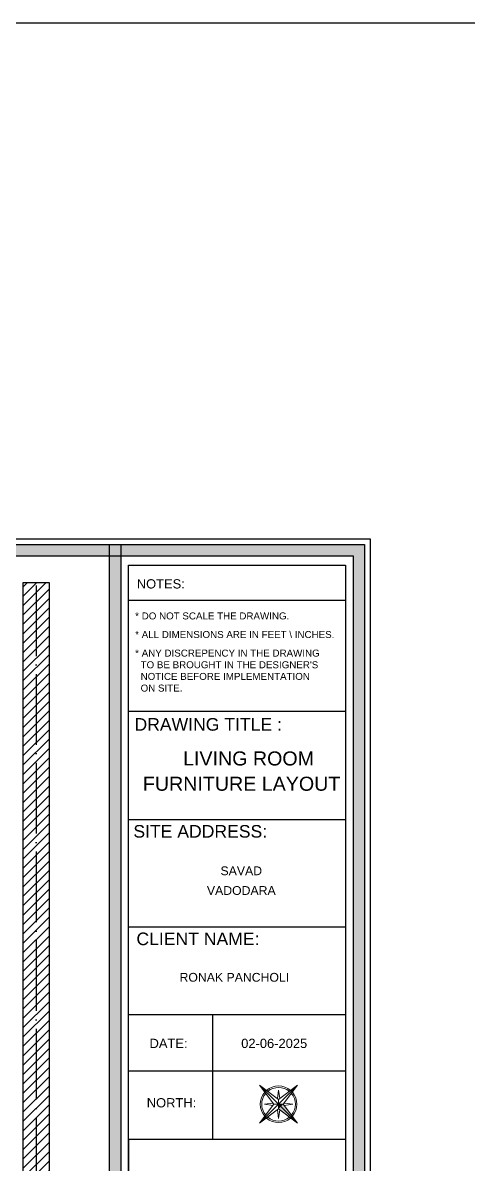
# Model space of a CAD drawing. Header units: millimetres. Extents: x 35877 to 3066687, y -650199 to -40525.
# Drawn here: x 147293.5 to 147444.6, y -180139.9 to -179752.6 of the extents above; entities that cross this region are included whole.
import ezdxf
from ezdxf.enums import TextEntityAlignment as Align

# ---------------------------------------------------------------- set-up
doc = ezdxf.new("R2010")
doc.units = ezdxf.units.MM
doc.header["$MEASUREMENT"] = 0
doc.linetypes.add('ACAD_ISO04W100', pattern=[30, 24, -3, 0, -3])
for name, color, linetype, lineweight in [('FURNITURE', 32, 'Continuous', 9), ('GROUND FLOOR', 7, 'Continuous', 9), ('GROUND FLOOR  ( HATCH )', 251, 'Continuous', 9), ('NAME PLATE', 7, 'Continuous', 25), ('title block', 7, 'Continuous', 9), ('X_PLOT', 1, 'Continuous', 9)]:
    doc.layers.add(name, color=color, linetype=linetype, lineweight=lineweight)
doc.styles.add('Arial', font='arial.ttf')

# ---------------------------------------------------------------- blocks, each defined once
blk = doc.blocks.new('4t')
at = {"transparency": 33554607}
h = blk.add_hatch(color=1, dxfattribs=at)
h.dxf.hatch_style = 1
h.paths.add_polyline_path([(45531.33, -35822.29), (45529.23, -35821.83), (45528.09, -35837.01)])
h = blk.add_hatch(color=1, dxfattribs=at)
h.dxf.hatch_style = 1
h.paths.add_polyline_path([(45533.44, -35822.75), (45531.33, -35822.29), (45528.09, -35837.01)])
h = blk.add_hatch(color=1, dxfattribs=at)
h.dxf.hatch_style = 1
h.paths.add_polyline_path([(45531.8, -35820.19), (45529.23, -35821.83), (45531.33, -35822.29)])
h = blk.add_hatch(color=1, dxfattribs=at)
h.dxf.hatch_style = 1
h.paths.add_polyline_path([(45531.8, -35820.19), (45531.33, -35822.29), (45533.44, -35822.75)])
at = {"layer": 'title block', "color": 7, "lineweight": 9}
for p, q in [((45535.51, -35803.37), (45530.16, -35817.62)), ((45535.51, -35803.37), (45531.8, -35820.19)), ((45534.36, -35818.55), (45535.51, -35803.37)), ((45530.16, -35817.62), (45514.98, -35816.48)), ((45514.98, -35816.48), (45529.23, -35821.83)), ((45514.98, -35816.48), (45531.8, -35820.19)), ((45530.5, -35816.7), (45526.88, -35812.49)), ((45526.88, -35812.49), (45529.18, -35817.55)), ((45531.8, -35820.19), (45530.16, -35817.62)), ((45534.36, -35818.55), (45531.8, -35820.19)), ((45548.62, -35823.9), (45534.36, -35818.55)), ((45539.5, -35815.27), (45534.44, -35817.57)), ((45535.28, -35818.89), (45539.5, -35815.27)), ((45528.31, -35821.48), (45524.1, -35825.11)), ((45524.1, -35825.11), (45529.16, -35822.81)), ((45531.8, -35820.19), (45528.09, -35837.01)), ((45529.23, -35821.83), (45528.09, -35837.01)), ((45528.09, -35837.01), (45533.44, -35822.75)), ((45531.8, -35820.19), (45529.23, -35821.83)), ((45533.44, -35822.75), (45531.8, -35820.19)), ((45531.8, -35820.19), (45548.62, -35823.9)), ((45533.09, -35823.67), (45536.71, -35827.89)), ((45533.44, -35822.75), (45548.62, -35823.9)), ((45536.71, -35827.89), (45534.42, -35822.83))]:
    blk.add_line(p, q, dxfattribs=at)
for radius, start, end in [(11.79, 81.35997, 163.76651), (10.83, 82.42855, 162.69793), (10.83, 352.42855, 72.69793), (11.79, 351.35997, 73.76651), (11.79, 171.35997, 253.76651), (10.83, 172.42855, 252.69793), (11.79, 261.35997, 343.76651), (10.83, 262.42855, 342.69793)]:
    blk.add_arc((45531.8, -35820.19), radius, start, end, dxfattribs=at)
blk = doc.blocks.new('LAYOUT FILE')
at = {"layer": 'NAME PLATE', "true_color": 0xd39e00}
h = blk.add_hatch(color=42, dxfattribs=at)
h.paths.add_polyline_path([(3346889.83, -513806.18), (3346889.83, -514260.7), (3347535.56, -514260.7), (3347535.56, -513806.18)])
h.paths.add_polyline_path([(3346894.36, -513810.71), (3347531.03, -513810.71), (3347531.03, -514256.17), (3346894.36, -514256.17)], flags=16)
blk.add_hatch(color=42, dxfattribs=at).paths.add_polyline_path([(3347433.6, -514256.17), (3347438.13, -514256.17), (3347438.13, -513806.18), (3347433.6, -513806.18)])
at = {"layer": 'NAME PLATE', "color": 42, "true_color": 0xd39e00}
for p, q in [((3347527.96, -513828.55), (3347441.2, -513828.55)), ((3347527.96, -513872.99), (3347441.2, -513872.99)), ((3347527.96, -513916.26), (3347441.2, -513916.26)), ((3347527.96, -513959.27), (3347441.2, -513959.27)), ((3347527.96, -513994.31), (3347441.2, -513994.31)), ((3347474.77, -513994.31), (3347474.77, -514044.12)), ((3347527.96, -514016.86), (3347441.2, -514016.86)), ((3347527.96, -514044.12), (3347441.2, -514044.12)), ((3347441.2, -514044.12), (3347441.2, -514123.43)), ((3347527.96, -514044.12), (3347527.96, -514123.43))]:
    blk.add_line(p, q, dxfattribs=at)
for points in [[(3346887.56, -513803.91), (3347537.83, -513803.91), (3347537.83, -514262.96), (3346887.56, -514262.96)], [(3346889.83, -513806.18), (3347535.56, -513806.18), (3347535.56, -514260.7), (3346889.83, -514260.7)], [(3347433.6, -514256.17), (3347433.6, -513806.18), (3347438.13, -513806.18), (3347438.13, -514256.17)], [(3346894.36, -513810.71), (3347531.03, -513810.71), (3347531.03, -514256.17), (3346894.36, -514256.17)], [(3347441.2, -514252.44), (3347441.2, -513814.44), (3347527.96, -513814.44), (3347527.96, -514252.44)]]:
    blk.add_lwpolyline(points, close=True, dxfattribs=at)
at = {"layer": 'NAME PLATE', "xscale": 0.6215000753186288, "yscale": 0.6215000753186288, "zscale": 0.6215000753186288, "rotation": 57.43675864906671}
blk.add_blockref('4t', (3313507.76, -525897.34), dxfattribs=at)
at = {"layer": 'NAME PLATE', "style": 'Arial'}
for s, height, p in [('NOTES:', 3.699, (3347454.07, -513823.73)), ('DRAWING TITLE : ', 5.0338, (3347474.01, -513880.61)), ('SITE ADDRESS:', 5.0338, (3347469.85, -513923.39)), ('CLIENT NAME:', 5.0338, (3347468.93, -513966.4)), ('DATE:', 3.699, (3347457.17, -514007.54)), ('02-06-2025', 3.699, (3347499.44, -514007.54)), ('NORTH:', 3.699, (3347458.35, -514031.31))]:
    blk.add_text(s, height=height, dxfattribs=at).set_placement(p, align=Align.CENTER)
at = {"layer": 'NAME PLATE', "char_height": 2.7974, "width": 108.0765, "attachment_point": 1, "style": 'Arial'}
for s, insert in [('* DO NOT SCALE THE DRAWING.', (3347443.82, -513833.31, 0)), ('* ALL DIMENSIONS ARE IN FEET \\\\ INCHES.', (3347443.82, -513840.75, 0)), ("* ANY DISCREPENCY IN THE DRAWING \\P  TO BE BROUGHT IN THE DESIGNER'S\\P  NOTICE BEFORE IMPLEMENTATION \\P  ON SITE.", (3347443.82, -513848.18, 0))]:
    blk.add_mtext(s, dxfattribs=dict(at, insert=insert))

msp = doc.modelspace()

# ---------------------------------------------------------------- hatches: boundary and pattern name
at = {"layer": 'GROUND FLOOR  ( HATCH )', "transparency": 33554687}
h = msp.add_hatch(dxfattribs=at)
h.set_pattern_fill('ANSI31', color=6, scale=18, style=0)
h.set_pattern_definition([(45, (30761.8032, -17642.027), (-1.590990258, 1.590990258), [])])
h.paths.add_polyline_path([(147302.4891, -179942.6393), (147293.4891, -179942.6393), (147293.4891, -180261.2015), (147302.4891, -180261.2015)])

# ---------------------------------------------------------------- linework, layer by layer
at = {"layer": 'FURNITURE', "color": 3, "lineweight": 30, "transparency": 33554687}
msp.add_lwpolyline([(146749.8863, -179752.6339), (149941.8628, -179752.6339), (149941.8628, -180503.6662), (146749.8863, -180503.6662)], close=True, dxfattribs=at)
at = {"layer": 'GROUND FLOOR', "transparency": 33554687}
for p, q in [((147293.4891, -179943.505, 0.3521), (147293.4891, -179968.7015, 0.3521)), ((147302.4891, -179943.505, 0.3521), (147302.4891, -180306.3105, 0.3521))]:
    msp.add_line(p, q, dxfattribs=at)
at = {"layer": 'GROUND FLOOR', "color": 1, "linetype": 'ACAD_ISO04W100', "transparency": 33554687}
msp.add_line((147297.9891, -179943.505, 0.3521), (147297.9891, -180261.2015, 0.3521), dxfattribs=at)
at = {"layer": 'GROUND FLOOR', "color": 6, "lineweight": 30, "transparency": 33554687, "elevation": 0.3521}
msp.add_lwpolyline([(147302.4891, -179942.6393), (147293.4891, -179942.6393), (147293.4891, -180261.2015), (147302.4891, -180261.2015)], close=True, dxfattribs=at)
at = {"layer": 'X_PLOT', "linetype": 'ACAD_ISO04W100', "lineweight": 30, "transparency": 33554687}
msp.add_line((147297.9891, -179943.505, 0.3521), (147297.9891, -180281.1766, 0.3521), dxfattribs=at)

# ---------------------------------------------------------------- block references
at = {"layer": 'NAME PLATE', "lineweight": 0, "transparency": 33554687, "xscale": 0.8482412182574397, "yscale": 0.8482412182574397, "zscale": 0.8482412182574397}
msp.add_blockref('LAYOUT FILE', (-2692108.1929, 255901.8981, 0.4631), dxfattribs=at)

# ---------------------------------------------------------------- texts
at = {"layer": 'NAME PLATE', "transparency": 33554687, "style": 'Arial'}
for s, height, p in [('LIVING ROOM', 4.771256, (147370.0957, -180004.629, 0.4631)), (' SAVAD ', 2.97868, (147367.637, -180041.8523, 0.4631)), ('VADODARA', 2.97868, (147367.637, -180048.5395, 0.4631)), ('RONAK PANCHOLI    ', 2.978681, (147367.5935, -180077.9926, 0.4631))]:
    msp.add_text(s, height=height, dxfattribs=at).set_placement(p, align=Align.CENTER)
at = {"layer": 'NAME PLATE', "transparency": 33554687, "insert": (147367.7473, -180010.8538, 0.375), "char_height": 4.771256, "width": 85.065981, "attachment_point": 5, "style": 'Arial'}
msp.add_mtext('FURNITURE LAYOUT', dxfattribs=at)

doc.saveas('drawing.dxf')
